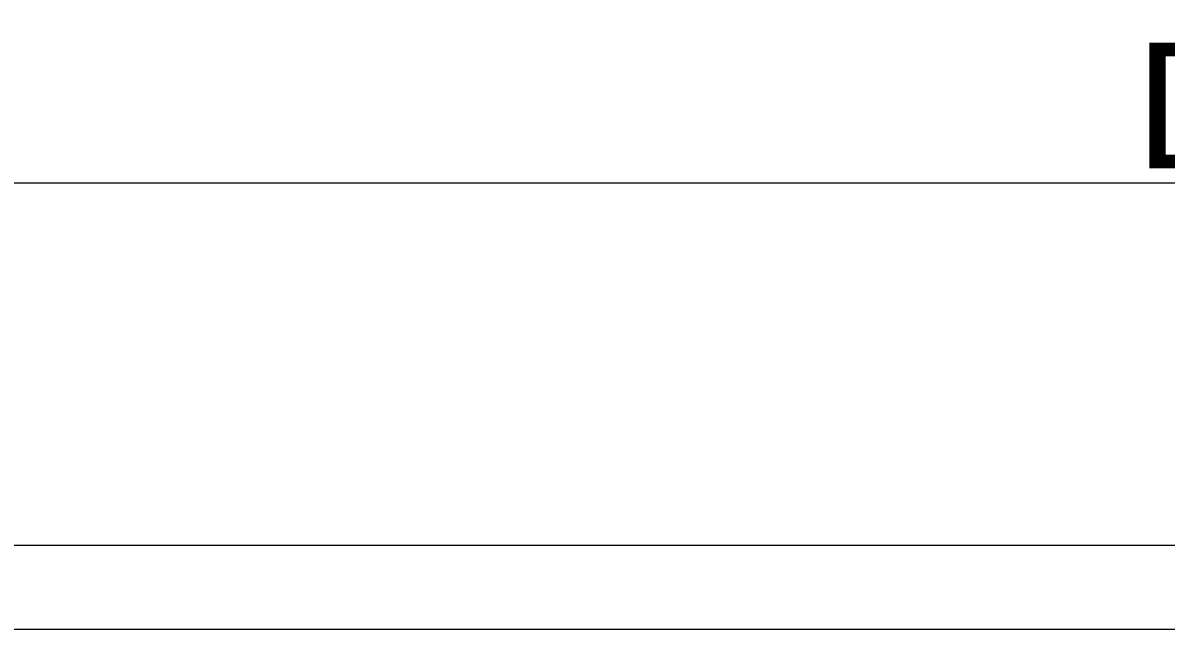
# Model space of a CAD drawing. Header units: millimetres. Extents: x 2 to 671028, y -1 to 511258.
# Drawn here: x 298456 to 336526, y 244554 to 264736 of the extents above; entities that cross this region are included whole.
import ezdxf

# ---------------------------------------------------------------- set-up
doc = ezdxf.new("R2010")
doc.units = ezdxf.units.MM
doc.header["$LTSCALE"] = 25.4
doc.layers.get('Defpoints').update_dxf_attribs({"lineweight": 5})
doc.styles.add('Roman', font='arial.ttf')
doc.styles.get("Standard").update_dxf_attribs({"font": 'arial.ttf'})
doc.dimstyles.new('ISO-25', dxfattribs={"dimscale": 30, "dimtxt": 38.1, "dimasz": 38.1, "dimexe": 50.8, "dimexo": 50.8, "dimgap": 15.875, "dimtad": 1, "dimtih": 1, "dimtoh": 1, "dimdec": 1, "dimlfac": 0.03937, "dimdsep": 46, "dimtxsty": 'Standard', "dimcen": 63.5, "dimclrd": 7, "dimclre": 7, "dimclrt": 7, "dimadec": 0, "dimazin": 0, "dimtfac": 1, "dimtdec": 1, "dimtmove": 0, "dimatfit": 3, "dimfxl": 25.4, "dimlwd": 5, "dimlwe": 5, "dimarcsym": 0})

# ---------------------------------------------------------------- blocks, each defined once
blk = doc.blocks.new('*D52')
at = {"color": 7, "linetype": 'Continuous', "lineweight": 5, "transparency": 16777216}
for p, q in [((272828, 248872), (272828, 260938)), ((402368, 248872), (402368, 260938)), ((273971, 259414), (401225, 259414))]:
    blk.add_line(p, q, dxfattribs=at)
at = {"color": 7, "transparency": 16777216}
for points in [[(273971, 259605), (273971, 259224), (272828, 259414)], [(401225, 259605), (401225, 259224), (402368, 259414)]]:
    blk.add_solid(points, dxfattribs=at)
at = {"layer": 'Defpoints', "color": 0, "transparency": 16777216}
for p in [(402368, 259414), (272828, 247348), (402368, 247348)]:
    blk.add_point(p, dxfattribs=at)
at = {"color": 7, "lineweight": 5, "transparency": 16777216, "insert": (337598, 261986), "char_height": 4191, "attachment_point": 5, "style": 'Roman'}
blk.add_mtext('D', dxfattribs=at)

msp = doc.modelspace()

# ---------------------------------------------------------------- linework, layer by layer
at = {"color": 7, "lineweight": 5}
for p, q in [((272827.57, 247348.05), (402367.57, 247348.05)), ((272827.57, 244554.05), (402367.57, 244554.05))]:
    msp.add_line(p, q, dxfattribs=at)

# ---------------------------------------------------------------- dimensions: what is measured, and where the dimension line sits
dim = msp.add_linear_dim(base=(402367.57, 259414), p1=(272827.57, 247348.05), p2=(402367.57, 247348.05), text='D', dimstyle='ISO-25', override={"dimscale": 30, "dimtxt": 139.7, "dimpost": '\\X', "dimtxsty": 'Roman', "dimtmove": 1}, dxfattribs=at)
dim.commit()
dim.dimension.update_dxf_attribs({"geometry": '*D52', "text_midpoint": (337597.57, 261985.75)})

doc.saveas('drawing.dxf')
